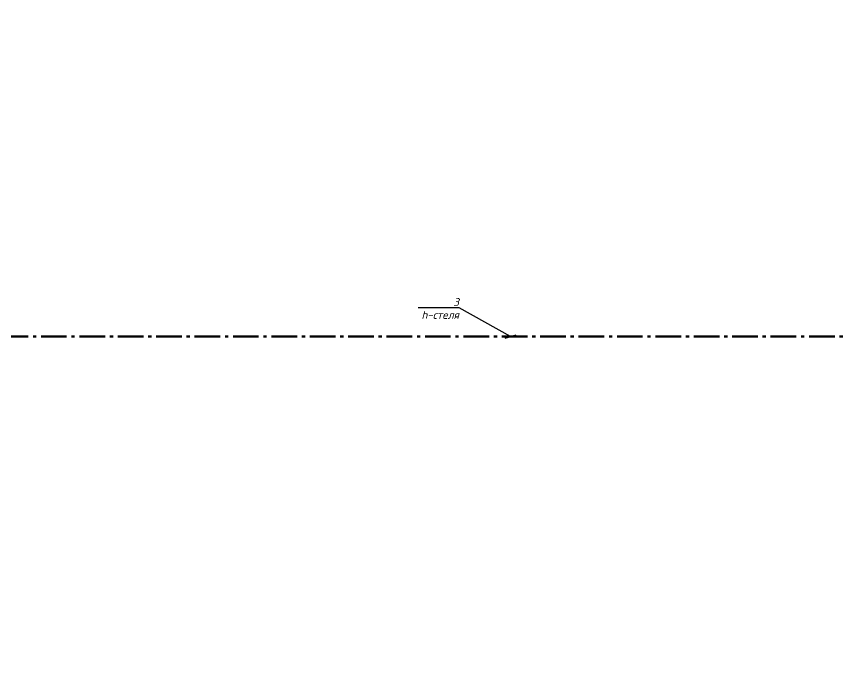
# Model space of a CAD drawing. Header units: millimetres. Extents: x 0 to 878967, y 0 to 534985.
# Drawn here: x 174060 to 199839, y 116526 to 136526 of the extents above; entities that cross this region are included whole.
import ezdxf
from ezdxf import colors
from ezdxf.entities.mleader import LeaderData, LeaderLine
from ezdxf.math import Vec2, Vec3

# ---------------------------------------------------------------- set-up
doc = ezdxf.new("R2010")
doc.units = ezdxf.units.MM
doc.linetypes.add('gost6', pattern=[12, 8, -1.5, 1, -1.5])
doc.layers.add('Заземлення', color=7, linetype='gost6', lineweight=50)
doc.layers.add('Маркування електро ліній', color=7, linetype='Continuous', lineweight=18)
doc.styles.get("Standard").update_dxf_attribs({"font": 'arial.ttf'})

# ---------------------------------------------------------------- blocks, each defined once
blk = doc.blocks.new('_Oblique')
at = {"color": 0, "linetype": 'ByBlock', "lineweight": -2}
blk.add_line((-0.5, -0.5), (0.5, 0.5), dxfattribs=at)

msp = doc.modelspace()

# ---------------------------------------------------------------- linework, layer by layer
at = {"layer": 'Заземлення', "ltscale": 100}
msp.add_lwpolyline([(146106.1, 116526.2), (164026.1, 116526.2), (164026.1, 126526.2), (214976.1, 126526.2), (214976.1, 136526.2), (214369.1, 136526.2)], dxfattribs=at)

# ---------------------------------------------------------------- next in the draw order: leaders
at = {"layer": 'Маркування електро ліній'}
ml = msp.add_multileader_mtext('Standard', dxfattribs=at)
ml.set_content('{\\fISOCPEUR|b0|i1|c204|p34;3\\fISOCPEUR|b0|i1|c0|p34; \\fISOCPEUR|b0|i1|c204|p34;\\P\\fISOCPEUR|b0|i1|c0|p34;h\\fISOCPEUR|b0|i1|c204|p34;-стеля}', color=256)
ml.set_leader_properties()
ml.set_arrow_properties(name='OBLIQUE')
ml.build(insert=Vec2(0, 0))
ml.multileader.update_dxf_attribs({"text_left_attachment_type": 6, "text_right_attachment_type": 6, "dogleg_length": 0.36, "arrow_head_size": 250})
ctx = ml.context
ctx.base_point, ctx.char_height, ctx.arrow_head_size, ctx.plane_origin = Vec3(186593.3, 127426.7), 250, 250, Vec3(198168.2, 113842.5)
ctx.left_attachment, ctx.right_attachment, ctx.text_align_type = 6, 6, 2
notes = []
notes.append((ctx, [(1, (1, 1, 0), (187888.8, 127426.7), (-1, 0), 0.36, [(1, [(189501.1, 126526.2)], 0, [])])]))
ctx.mtext.insert, ctx.mtext.alignment, ctx.mtext.line_spacing_factor, ctx.mtext.flow_direction = Vec3(187886.4, 127726.7), 3, 0.96, 5
ctx.mtext.has_bg_fill, ctx.mtext.bg_color, ctx.mtext.bg_scale_factor, ctx.mtext.bg_transparency, ctx.mtext.use_window_bg_color = 1, -1023410167, 1.5, 0, 1
for ctx, leaders in notes:
    for number, flags, end, landing, length, lines in leaders:
        leader = LeaderData()
        leader.index, (leader.has_last_leader_line, leader.has_dogleg_vector, leader.attachment_direction) = number, flags
        leader.last_leader_point, leader.dogleg_vector, leader.dogleg_length = Vec3(end), Vec3(landing), length
        for number, points, colour, breaks in lines:
            line = LeaderLine()
            line.index, line.vertices, line.color, line.breaks = number, Vec3.list(points), colors.encode_raw_color(colour), breaks
            leader.lines.append(line)
        ctx.leaders.append(leader)

doc.saveas('drawing.dxf')
